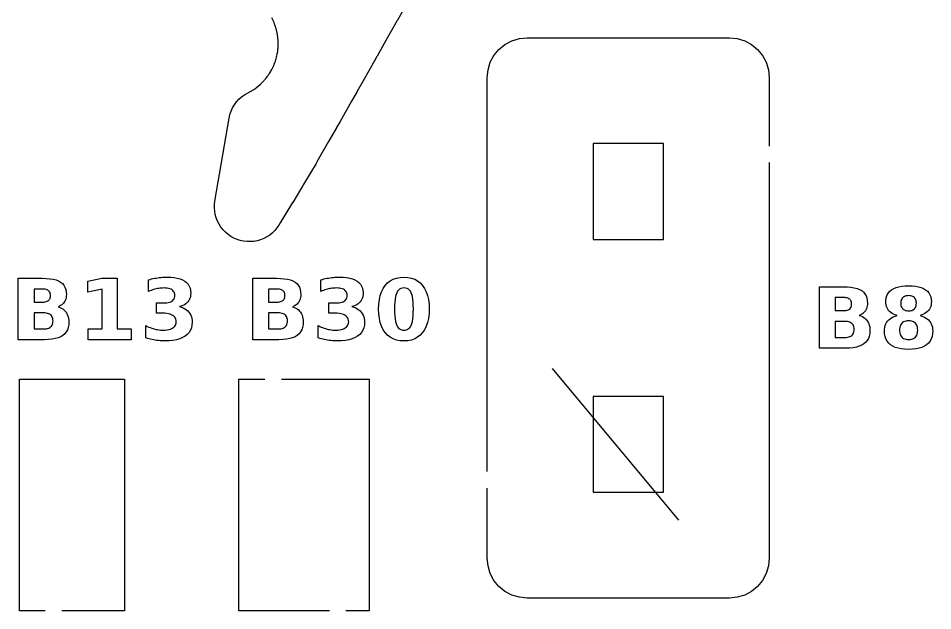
# Model space of a CAD drawing. Header units: millimetres. Extents: x 1 to 297, y 5 to 290.
# Drawn here: x 260.88 to 297.04, y 8.43 to 31.84 of the extents above; entities that cross this region are included whole.
import ezdxf

# ---------------------------------------------------------------- set-up
doc = ezdxf.new("R2010")
doc.units = ezdxf.units.MM
for name, color, linetype in [('CUT', 1, 'CONTINUOUS'), ('ENGRAVE', 5, 'CONTINUOUS'), ('SCORE', 7, 'CONTINUOUS')]:
    doc.layers.add(name, color=color, linetype=linetype)

msp = doc.modelspace()

# ---------------------------------------------------------------- linework, layer by layer
at = {"layer": 'CUT', "color": 1}
for points in [[(276.3188, 32.5674), (275.8743, 31.7689), (275.868, 31.7575), (275.4179, 30.9671), (275.0676, 30.3415), (275.063, 30.3335), (274.966, 30.1631), (274.5121, 29.3651), (274.2674, 28.9313), (274.263, 28.9235), (274.0577, 28.5653), (273.6038, 27.7649), (273.6015, 27.7609), (273.4663, 27.5245), (273.4637, 27.52), (273.1448, 26.9672), (272.6902, 26.1648), (272.6881, 26.1611), (272.6719, 26.1326), (272.6573, 26.1077), (272.21, 25.3618), (271.8651, 24.7877), (271.8634, 24.7849), (271.7301, 24.5642), (271.7263, 24.5579), (271.2399, 23.7626), (271.185, 23.6722), (271.1099, 23.5613), (271.023, 23.4569), (270.9263, 23.3616), (270.8206, 23.2764), (270.7071, 23.2019), (270.5867, 23.139), (270.4608, 23.0883), (270.3304, 23.0503), (270.1969, 23.0253), (270.0616, 23.0136), (269.9259, 23.0153), (269.7909, 23.0303), (269.6581, 23.0586), (269.5287, 23.0999), (269.4041, 23.1537), (269.2853, 23.2196), (269.1737, 23.2969), (269.0701, 23.3848), (268.9758, 23.4824), (268.8916, 23.5889), (268.8182, 23.7032), (268.7565, 23.8242), (268.7071, 23.9506), (268.6703, 24.0814), (268.6466, 24.2151), (268.6363, 24.3505), (268.6393, 24.4862), (268.6555, 24.6192), (269.2206, 27.9018), (269.2513, 28.0378), (269.2964, 28.1718), (269.355, 28.3004), (269.4265, 28.4223), (269.5102, 28.5363), (269.6051, 28.641), (269.7102, 28.7355), (269.8245, 28.8186), (269.9451, 28.8886), (269.971, 28.9019), (269.9843, 28.909), (270.0126, 28.9244), (270.0257, 28.9318), (270.1102, 28.9806), (270.1358, 28.9963), (270.19, 29.0313), (270.2149, 29.0482), (270.2873, 29.1001), (270.3113, 29.1183), (270.3618, 29.1584), (270.3849, 29.1777), (270.4519, 29.2365), (270.474, 29.2569), (270.5203, 29.3018), (270.5414, 29.3233), (270.6022, 29.3883), (270.6223, 29.4108), (270.6639, 29.46), (270.6828, 29.4835), (270.737, 29.5542), (270.7547, 29.5786), (270.7913, 29.6316), (270.8078, 29.6568), (270.8548, 29.7325), (270.87, 29.7585), (270.9013, 29.8149), (270.9152, 29.8416), (270.9545, 29.9215), (270.9671, 29.9489), (270.9927, 30.0081), (271.0039, 30.036), (271.0352, 30.1194), (271.0451, 30.1479), (271.0647, 30.2093), (271.0732, 30.2382), (271.0961, 30.3243), (271.1031, 30.3536), (271.1166, 30.4166), (271.1222, 30.4462), (271.1365, 30.5341), (271.1406, 30.5639), (271.1479, 30.628), (271.1505, 30.658), (271.1562, 30.7469), (271.1574, 30.777), (271.1583, 30.8415), (271.158, 30.8716), (271.1549, 30.9606), (271.1531, 30.9907), (271.1476, 31.0549), (271.1444, 31.0849), (271.1325, 31.1732), (271.1278, 31.2029), (271.1161, 31.2663), (271.1099, 31.2958), (271.0895, 31.3825), (271.0819, 31.4116), (271.064, 31.4736), (271.0549, 31.5023), (271.0261, 31.5866), (271.0156, 31.6148), (270.9917, 31.6747), (270.9799, 31.7024), (270.9429, 31.7834), (270.9298, 31.8105), (270.9001, 31.8678)], [(279.425, 13.9221), (279.425, 29.5037), (279.4549, 29.8073), (279.5446, 30.1029), (279.6901, 30.3752), (279.8861, 30.6139), (280.1248, 30.8099), (280.3971, 30.9554), (280.6927, 31.0451), (280.9963, 31.075), (289.0037, 31.075), (289.3073, 31.0451), (289.6029, 30.9554), (289.8752, 30.8099), (290.1139, 30.6139), (290.3099, 30.3752), (290.4554, 30.1029), (290.5451, 29.8073), (290.575, 29.5037), (290.575, 26.7868)], [(290.575, 26.1368), (290.575, 10.4963), (290.5451, 10.1927), (290.4554, 9.8971), (290.3099, 9.6248), (290.1139, 9.3861), (289.8752, 9.1901), (289.6029, 9.0446), (289.3073, 8.9549), (289.0037, 8.925), (280.9963, 8.925), (280.6927, 8.9549), (280.3971, 9.0446), (280.1248, 9.1901), (279.8861, 9.3861), (279.6901, 9.6248), (279.5446, 9.8971), (279.4549, 10.1927), (279.425, 10.4963), (279.425, 13.2721)], [(261.95, 8.425), (260.925, 8.425), (260.925, 17.575), (265.075, 17.575), (265.075, 8.425), (262.6, 8.425)], [(273.1816, 8.425), (269.6066, 8.425), (269.6066, 17.575), (270.6316, 17.575)], [(271.2816, 17.575), (274.7566, 17.575), (274.7566, 8.425), (273.8316, 8.425)]]:
    msp.add_lwpolyline(points, dxfattribs=at)
for points in [[(286.395, 23.105), (286.395, 26.895), (283.605, 26.895), (283.605, 23.105), (286.395, 23.105)], [(286.395, 13.105), (286.395, 16.895), (283.605, 16.895), (283.605, 13.105), (286.395, 13.105)]]:
    msp.add_lwpolyline(points, close=True, dxfattribs=at)
at = {"layer": 'ENGRAVE', "color": 5}
for points in [[(262.6864, 20.315), (262.7309, 20.2707), (262.7703, 20.2208), (262.8041, 20.1662), (262.8318, 20.1076), (262.8533, 20.045), (262.8687, 19.9785), (262.8779, 19.9079), (262.881, 19.8334), (262.8744, 19.7212), (262.8546, 19.619), (262.8216, 19.5266), (262.7754, 19.4443), (262.716, 19.3718), (262.6433, 19.3093), (262.5573, 19.2566), (262.4574, 19.2135), (262.3439, 19.1799), (262.2166, 19.156), (262.0755, 19.1416), (261.9207, 19.1368), (260.8807, 19.1368), (260.8807, 21.5668), (261.8214, 21.5668), (261.9824, 21.5626), (262.1278, 21.5498), (262.2578, 21.5286), (262.3723, 21.4988), (262.4712, 21.4606), (262.5546, 21.4138), (262.624, 21.3577), (262.6808, 21.2914), (262.7249, 21.2149), (262.7565, 21.1281), (262.7754, 21.0311), (262.7817, 20.9239), (262.7794, 20.8663), (262.7725, 20.8115), (262.7609, 20.7597), (262.7448, 20.7109), (262.724, 20.665), (262.6987, 20.622), (262.6689, 20.5823), (262.635, 20.5461), (262.597, 20.5136), (262.5547, 20.4846), (262.5083, 20.4591), (262.4578, 20.4373), (262.5225, 20.415), (262.5822, 20.3872), (262.6368, 20.3539), (262.6864, 20.315)], [(264.1927, 21.1404), (263.6247, 21.0232), (263.6247, 21.4496), (264.1894, 21.5668), (264.7851, 21.5668), (264.7851, 19.5698), (265.3385, 19.5698), (265.3385, 19.1368), (263.6393, 19.1368), (263.6393, 19.5698), (264.1927, 19.5698), (264.1927, 21.1404)], [(267.3327, 20.4233), (267.4048, 20.3943), (267.4704, 20.3602), (267.5293, 20.3208), (267.5818, 20.2763), (267.6276, 20.2265), (267.6667, 20.1718), (267.6986, 20.1123), (267.7234, 20.0481), (267.7412, 19.9791), (267.7518, 19.9054), (267.7554, 19.8269), (267.7477, 19.7113), (267.7246, 19.6053), (267.6862, 19.5089), (267.6324, 19.4222), (267.5632, 19.3451), (267.4787, 19.2776), (267.3794, 19.2202), (267.266, 19.1732), (267.1385, 19.1366), (266.9969, 19.1105), (266.8412, 19.0948), (266.6714, 19.0896), (266.609, 19.0905), (266.5465, 19.093), (266.484, 19.0971), (266.4215, 19.103), (266.3589, 19.1105), (266.2962, 19.1197), (266.2337, 19.1306), (266.1714, 19.1431), (266.1093, 19.1574), (266.0474, 19.1733), (265.9858, 19.1908), (265.9243, 19.2101), (265.9243, 19.6935), (265.9829, 19.6654), (266.0413, 19.6397), (266.0995, 19.6164), (266.1576, 19.5954), (266.2156, 19.5769), (266.2735, 19.5608), (266.3311, 19.5471), (266.3884, 19.5359), (266.4454, 19.5272), (266.502, 19.521), (266.5584, 19.5173), (266.6144, 19.516), (266.6942, 19.5184), (266.7675, 19.5256), (266.8344, 19.5376), (266.8947, 19.5544), (266.9487, 19.576), (266.9961, 19.6023), (267.0366, 19.6331), (267.0698, 19.6681), (267.0956, 19.7073), (267.114, 19.7506), (267.1251, 19.7981), (267.1288, 19.8497), (267.125, 19.9028), (267.1137, 19.9514), (267.0948, 19.9956), (267.0684, 20.0353), (267.0344, 20.0705), (266.9929, 20.1012), (266.944, 20.1273), (266.8879, 20.1486), (266.8246, 20.1653), (266.7541, 20.1771), (266.6765, 20.1842), (266.5917, 20.1866), (266.341, 20.1866), (266.341, 20.5903), (266.6047, 20.5903), (266.68, 20.5923), (266.7486, 20.5985), (266.8106, 20.6088), (266.8658, 20.6232), (266.9144, 20.6417), (266.9562, 20.6643), (266.9915, 20.6912), (267.0204, 20.7223), (267.0429, 20.7577), (267.059, 20.7974), (267.0686, 20.8414), (267.0718, 20.8897), (267.0687, 20.9346), (267.0593, 20.976), (267.0437, 21.0139), (267.0219, 21.0482), (266.9938, 21.079), (266.9595, 21.1062), (266.9195, 21.1296), (266.8743, 21.1487), (266.824, 21.1636), (266.7685, 21.1742), (266.7079, 21.1806), (266.6421, 21.1827), (266.5916, 21.1818), (266.5408, 21.1789), (266.4899, 21.1742), (266.4388, 21.1675), (266.3876, 21.159), (266.3361, 21.1485), (266.2846, 21.1362), (266.2332, 21.1221), (266.1819, 21.1062), (266.1307, 21.0885), (266.0795, 21.069), (266.0285, 21.0476), (266.0285, 21.5066), (266.0903, 21.5232), (266.1518, 21.5384), (266.2132, 21.5522), (266.2745, 21.5645), (266.3355, 21.5753), (266.3963, 21.5847), (266.4569, 21.5927), (266.5171, 21.5992), (266.577, 21.6043), (266.6365, 21.6079), (266.6956, 21.6101), (266.7544, 21.6108), (266.9057, 21.6065), (267.0437, 21.5935), (267.1684, 21.5719), (267.2799, 21.5417), (267.3782, 21.5028), (267.4632, 21.4553), (267.5351, 21.3992), (267.5939, 21.3343), (267.6396, 21.2606), (267.6723, 21.1783), (267.6919, 21.0872), (267.6984, 20.9874), (267.6953, 20.9185), (267.6859, 20.8538), (267.6703, 20.7935), (267.6485, 20.7375), (267.6204, 20.6857), (267.5861, 20.6383), (267.5457, 20.5952), (267.4993, 20.5566), (267.447, 20.5225), (267.3886, 20.4929), (267.3243, 20.4677), (267.2541, 20.447), (267.3327, 20.4233)], [(271.9548, 20.315), (271.9993, 20.2707), (272.0387, 20.2208), (272.0725, 20.1662), (272.1002, 20.1076), (272.1217, 20.045), (272.1371, 19.9785), (272.1463, 19.9079), (272.1494, 19.8334), (272.1428, 19.7212), (272.123, 19.619), (272.09, 19.5266), (272.0438, 19.4443), (271.9844, 19.3718), (271.9118, 19.3093), (271.8257, 19.2566), (271.7258, 19.2135), (271.6123, 19.1799), (271.485, 19.156), (271.3439, 19.1416), (271.1891, 19.1368), (270.1491, 19.1368), (270.1491, 21.5668), (271.0898, 21.5668), (271.2508, 21.5626), (271.3963, 21.5498), (271.5262, 21.5286), (271.6407, 21.4988), (271.7396, 21.4606), (271.8231, 21.4138), (271.8924, 21.3577), (271.9492, 21.2914), (271.9933, 21.2149), (272.0249, 21.1281), (272.0438, 21.0311), (272.0501, 20.9239), (272.0478, 20.8663), (272.0409, 20.8115), (272.0293, 20.7597), (272.0132, 20.7109), (271.9925, 20.665), (271.9671, 20.622), (271.9373, 20.5823), (271.9034, 20.5461), (271.8654, 20.5136), (271.8231, 20.4846), (271.7768, 20.4591), (271.7262, 20.4373), (271.791, 20.415), (271.8506, 20.3872), (271.9052, 20.3539), (271.9548, 20.315)], [(274.1485, 20.4233), (274.2206, 20.3943), (274.2861, 20.3602), (274.3451, 20.3208), (274.3975, 20.2763), (274.4434, 20.2265), (274.4824, 20.1718), (274.5143, 20.1123), (274.5392, 20.0481), (274.5569, 19.9791), (274.5676, 19.9054), (274.5711, 19.8269), (274.5634, 19.7113), (274.5404, 19.6053), (274.502, 19.5089), (274.4482, 19.4222), (274.379, 19.3451), (274.2944, 19.2776), (274.1952, 19.2202), (274.0818, 19.1732), (273.9543, 19.1366), (273.8127, 19.1105), (273.657, 19.0948), (273.4871, 19.0896), (273.4247, 19.0905), (273.3623, 19.093), (273.2998, 19.0971), (273.2372, 19.103), (273.1746, 19.1105), (273.112, 19.1197), (273.0494, 19.1306), (272.9871, 19.1431), (272.925, 19.1574), (272.8631, 19.1733), (272.8015, 19.1908), (272.7401, 19.2101), (272.7401, 19.6935), (272.7986, 19.6654), (272.857, 19.6397), (272.9152, 19.6164), (272.9734, 19.5954), (273.0313, 19.5769), (273.0892, 19.5608), (273.1468, 19.5471), (273.2041, 19.5359), (273.2611, 19.5272), (273.3178, 19.521), (273.3741, 19.5173), (273.4302, 19.516), (273.51, 19.5184), (273.5833, 19.5256), (273.6501, 19.5376), (273.7105, 19.5544), (273.7644, 19.576), (273.8119, 19.6023), (273.8524, 19.6331), (273.8855, 19.6681), (273.9113, 19.7073), (273.9298, 19.7506), (273.9408, 19.7981), (273.9445, 19.8497), (273.9407, 19.9028), (273.9294, 19.9514), (273.9105, 19.9956), (273.8841, 20.0353), (273.8501, 20.0705), (273.8086, 20.1012), (273.7597, 20.1273), (273.7036, 20.1486), (273.6403, 20.1653), (273.5699, 20.1771), (273.4922, 20.1842), (273.4074, 20.1866), (273.1567, 20.1866), (273.1567, 20.5903), (273.4204, 20.5903), (273.4957, 20.5923), (273.5644, 20.5985), (273.6263, 20.6088), (273.6816, 20.6232), (273.7301, 20.6417), (273.772, 20.6643), (273.8073, 20.6912), (273.8362, 20.7223), (273.8586, 20.7577), (273.8747, 20.7974), (273.8843, 20.8414), (273.8875, 20.8897), (273.8844, 20.9346), (273.8751, 20.976), (273.8595, 21.0139), (273.8376, 21.0482), (273.8095, 21.079), (273.7752, 21.1062), (273.7352, 21.1296), (273.6901, 21.1487), (273.6397, 21.1636), (273.5843, 21.1742), (273.5236, 21.1806), (273.4578, 21.1827), (273.4073, 21.1818), (273.3566, 21.1789), (273.3057, 21.1742), (273.2546, 21.1675), (273.2033, 21.159), (273.1519, 21.1485), (273.1004, 21.1362), (273.049, 21.1221), (272.9976, 21.1062), (272.9464, 21.0885), (272.8953, 21.069), (272.8442, 21.0476), (272.8442, 21.5066), (272.906, 21.5232), (272.9676, 21.5384), (273.029, 21.5522), (273.0902, 21.5645), (273.1512, 21.5753), (273.2121, 21.5847), (273.2727, 21.5927), (273.3329, 21.5992), (273.3927, 21.6043), (273.4522, 21.6079), (273.5114, 21.6101), (273.5702, 21.6108), (273.7214, 21.6065), (273.8594, 21.5935), (273.9842, 21.5719), (274.0957, 21.5417), (274.194, 21.5028), (274.279, 21.4553), (274.3508, 21.3992), (274.4096, 21.3343), (274.4554, 21.2606), (274.488, 21.1783), (274.5076, 21.0872), (274.5142, 20.9874), (274.511, 20.9185), (274.5017, 20.8538), (274.4861, 20.7935), (274.4643, 20.7375), (274.4362, 20.6857), (274.4019, 20.6383), (274.3614, 20.5952), (274.3151, 20.5566), (274.2627, 20.5225), (274.2044, 20.4929), (274.1401, 20.4677), (274.0698, 20.447), (274.1485, 20.4233)], [(277.0645, 19.8145), (277.0139, 19.6669), (276.9487, 19.5346), (276.8692, 19.4176), (276.7763, 19.3174), (276.6713, 19.2354), (276.5542, 19.1716), (276.425, 19.1261), (276.2837, 19.0987), (276.1302, 19.0896), (275.9763, 19.0987), (275.8346, 19.1261), (275.705, 19.1716), (275.5877, 19.2354), (275.4826, 19.3174), (275.3897, 19.4176), (275.3101, 19.5346), (275.245, 19.6669), (275.1944, 19.8145), (275.1582, 19.9775), (275.1365, 20.1558), (275.1293, 20.3494), (275.1365, 20.5435), (275.1582, 20.7222), (275.1944, 20.8855), (275.245, 21.0333), (275.3101, 21.1658), (275.3897, 21.2828), (275.4826, 21.383), (275.5877, 21.465), (275.705, 21.5288), (275.8346, 21.5743), (275.9763, 21.6017), (276.1302, 21.6108), (276.2837, 21.6017), (276.425, 21.5743), (276.5542, 21.5288), (276.6713, 21.465), (276.7763, 21.383), (276.8692, 21.2828), (276.9487, 21.1658), (277.0139, 21.0333), (277.0645, 20.8855), (277.1007, 20.7222), (277.1224, 20.5435), (277.1296, 20.3494), (277.1224, 20.1558), (277.1007, 19.9775), (277.0645, 19.8145)], [(261.9842, 20.6424), (262.0196, 20.655), (262.0511, 20.6713), (262.0786, 20.6912), (262.1019, 20.7146), (262.1211, 20.7415), (262.1359, 20.7717), (262.1466, 20.8055), (262.1529, 20.8426), (262.1551, 20.8832), (262.1529, 20.9234), (262.1466, 20.9602), (262.1359, 20.9937), (262.1211, 21.0239), (262.1019, 21.0509), (262.0786, 21.0745), (262.0511, 21.0946), (262.0196, 21.1111), (261.9842, 21.1239), (261.9447, 21.1331), (261.9013, 21.1386), (261.854, 21.1404), (261.5073, 21.1404), (261.5073, 20.6261), (261.854, 20.6261), (261.9013, 20.6279), (261.9447, 20.6333), (261.9842, 20.6424)], [(271.2526, 20.6424), (271.288, 20.655), (271.3195, 20.6713), (271.347, 20.6912), (271.3704, 20.7146), (271.3895, 20.7415), (271.4043, 20.7717), (271.415, 20.8055), (271.4213, 20.8426), (271.4235, 20.8832), (271.4213, 20.9234), (271.415, 20.9602), (271.4043, 20.9937), (271.3895, 21.0239), (271.3704, 21.0509), (271.347, 21.0745), (271.3195, 21.0946), (271.288, 21.1111), (271.2526, 21.1239), (271.2132, 21.1331), (271.1697, 21.1386), (271.1224, 21.1404), (270.7757, 21.1404), (270.7757, 20.6261), (271.1224, 20.6261), (271.1697, 20.6279), (271.2132, 20.6333), (271.2526, 20.6424)], [(276.4816, 20.7427), (276.465, 20.8422), (276.4436, 20.9268), (276.4175, 20.9964), (276.3858, 21.0533), (276.3476, 21.0999), (276.303, 21.1361), (276.2519, 21.162), (276.1943, 21.1775), (276.1302, 21.1827), (276.0662, 21.1775), (276.0085, 21.162), (275.9573, 21.1361), (275.9125, 21.0999), (275.8741, 21.0533), (275.8422, 20.9964), (275.8158, 20.9268), (275.7942, 20.8422), (275.7775, 20.7427), (275.7655, 20.6282), (275.7583, 20.4987), (275.7559, 20.3543), (275.7583, 20.2083), (275.7655, 20.0774), (275.7775, 19.9616), (275.7942, 19.8609), (275.8158, 19.7753), (275.8422, 19.7049), (275.8741, 19.6472), (275.9125, 19.6), (275.9573, 19.5633), (276.0085, 19.537), (276.0662, 19.5213), (276.1302, 19.516), (276.1938, 19.5213), (276.251, 19.537), (276.302, 19.5633), (276.3465, 19.6), (276.3848, 19.6472), (276.4167, 19.7049), (276.4431, 19.7753), (276.4646, 19.8609), (276.4814, 19.9616), (276.4934, 20.0774), (276.5006, 20.2083), (276.503, 20.3543), (276.5006, 20.4987), (276.4935, 20.6282), (276.4816, 20.7427)], [(294.3122, 20.017), (294.3617, 19.9782), (294.4062, 19.9339), (294.4456, 19.884), (294.4795, 19.8294), (294.5071, 19.7708), (294.5286, 19.7082), (294.544, 19.6417), (294.5532, 19.5711), (294.5563, 19.4966), (294.5497, 19.3844), (294.5299, 19.2821), (294.4969, 19.1898), (294.4507, 19.1074), (294.3913, 19.035), (294.3187, 18.9725), (294.2326, 18.9198), (294.1328, 18.8767), (294.0192, 18.8431), (293.8919, 18.8192), (293.7508, 18.8048), (293.596, 18.8), (292.556, 18.8), (292.556, 21.23), (293.4967, 21.23), (293.6577, 21.2258), (293.8032, 21.213), (293.9331, 21.1918), (294.0476, 21.162), (294.1465, 21.1238), (294.23, 21.077), (294.2994, 21.0209), (294.3561, 20.9546), (294.4003, 20.878), (294.4318, 20.7913), (294.4507, 20.6943), (294.457, 20.5871), (294.4547, 20.5294), (294.4478, 20.4747), (294.4363, 20.4229), (294.4201, 20.3741), (294.3994, 20.3282), (294.374, 20.2852), (294.3443, 20.2455), (294.3104, 20.2093), (294.2723, 20.1767), (294.2301, 20.1477), (294.1837, 20.1223), (294.1331, 20.1005), (294.1979, 20.0782), (294.2576, 20.0504), (294.3122, 20.017)], [(295.4331, 20.1786), (295.3805, 20.2147), (295.334, 20.2549), (295.2935, 20.299), (295.2592, 20.347), (295.2311, 20.3988), (295.2093, 20.4545), (295.1937, 20.5139), (295.1843, 20.5771), (295.1812, 20.6441), (295.1876, 20.7425), (295.2067, 20.8329), (295.2386, 20.9151), (295.2832, 20.9891), (295.3406, 21.055), (295.4107, 21.1128), (295.4931, 21.1621), (295.5875, 21.2023), (295.6939, 21.2337), (295.8122, 21.2561), (295.9424, 21.2695), (296.0845, 21.274), (296.2257, 21.2695), (296.355, 21.2561), (296.4727, 21.2339), (296.5786, 21.2027), (296.6727, 21.1626), (296.7551, 21.1136), (296.8252, 21.0561), (296.8826, 20.9902), (296.9272, 20.9161), (296.9591, 20.8337), (296.9782, 20.743), (296.9846, 20.6441), (296.9814, 20.5771), (296.972, 20.5139), (296.9563, 20.4545), (296.9343, 20.3988), (296.906, 20.347), (296.8715, 20.299), (296.8307, 20.2549), (296.784, 20.2147), (296.7313, 20.1786), (296.6725, 20.1464), (296.6078, 20.1182), (296.537, 20.0939), (296.6161, 20.0688), (296.6884, 20.0389), (296.7541, 20.0042), (296.8129, 19.9648), (296.8651, 19.9207), (296.9105, 19.8718), (296.9491, 19.8183), (296.9806, 19.7603), (297.0051, 19.6978), (297.0226, 19.6309), (297.0331, 19.5595), (297.0367, 19.4836), (297.03, 19.3681), (297.01, 19.2623), (296.9766, 19.1664), (296.93, 19.0803), (296.8699, 19.004), (296.7966, 18.9375), (296.7101, 18.8811), (296.6108, 18.8349), (296.4985, 18.799), (296.3734, 18.7733), (296.2354, 18.7579), (296.0845, 18.7528), (295.9331, 18.7579), (295.7945, 18.7733), (295.6689, 18.799), (295.5561, 18.8349), (295.4562, 18.8811), (295.3692, 18.9375), (295.2953, 19.004), (295.2349, 19.0803), (295.1879, 19.1664), (295.1543, 19.2623), (295.1342, 19.3681), (295.1275, 19.4836), (295.131, 19.5595), (295.1415, 19.6309), (295.159, 19.6978), (295.1835, 19.7603), (295.2151, 19.8183), (295.2536, 19.8718), (295.299, 19.9207), (295.3512, 19.9648), (295.4101, 20.0042), (295.4757, 20.0389), (295.5481, 20.0688), (295.6271, 20.0939), (295.5564, 20.1182), (295.4917, 20.1464), (295.4331, 20.1786)], [(293.6201, 20.2965), (293.6595, 20.3055), (293.695, 20.3182), (293.7264, 20.3345), (293.7539, 20.3544), (293.7773, 20.3778), (293.7964, 20.4046), (293.8113, 20.4349), (293.8219, 20.4687), (293.8283, 20.5058), (293.8304, 20.5464), (293.8283, 20.5865), (293.8219, 20.6234), (293.8113, 20.6569), (293.7964, 20.6871), (293.7773, 20.714), (293.7539, 20.7377), (293.7264, 20.7578), (293.695, 20.7743), (293.6595, 20.7871), (293.6201, 20.7963), (293.5767, 20.8017), (293.5293, 20.8036), (293.1826, 20.8036), (293.1826, 20.2893), (293.5293, 20.2893), (293.5767, 20.2911), (293.6201, 20.2965)], [(295.7826, 20.4914), (295.7938, 20.4524), (295.8094, 20.4171), (295.8296, 20.3855), (295.8542, 20.3576), (295.883, 20.3337), (295.9156, 20.3142), (295.9521, 20.299), (295.9924, 20.2882), (296.0365, 20.2817), (296.0845, 20.2795), (296.1315, 20.2817), (296.1747, 20.2882), (296.2143, 20.299), (296.2502, 20.3142), (296.2823, 20.3337), (296.3107, 20.3576), (296.3351, 20.3855), (296.355, 20.4171), (296.3706, 20.4524), (296.3816, 20.4914), (296.3883, 20.5342), (296.3905, 20.5806), (296.3883, 20.627), (296.3816, 20.6697), (296.3706, 20.7086), (296.355, 20.7437), (296.3351, 20.7751), (296.3107, 20.8028), (296.2823, 20.8264), (296.2502, 20.8457), (296.2143, 20.8608), (296.1747, 20.8715), (296.1315, 20.8779), (296.0845, 20.8801), (296.0365, 20.8779), (295.9924, 20.8714), (295.9521, 20.8605), (295.9156, 20.8454), (295.883, 20.8258), (295.8542, 20.802), (295.8296, 20.7741), (295.8094, 20.7426), (295.7938, 20.7076), (295.7826, 20.6689), (295.7759, 20.6265), (295.7736, 20.5806), (295.7759, 20.5342), (295.7826, 20.4914)], [(262.0853, 19.5987), (262.1248, 19.6186), (262.1591, 19.643), (262.1882, 19.6718), (262.212, 19.7052), (262.2305, 19.7431), (262.2438, 19.7855), (262.2517, 19.8324), (262.2543, 19.8839), (262.2517, 19.9343), (262.2439, 19.9804), (262.2307, 20.022), (262.2124, 20.0593), (262.1888, 20.0922), (262.1599, 20.1207), (262.1258, 20.1448), (262.0863, 20.1646), (262.0415, 20.1799), (261.9914, 20.1909), (261.9359, 20.1975), (261.8751, 20.1996), (261.5073, 20.1996), (261.5073, 19.5633), (261.8751, 19.5633), (261.9355, 19.5655), (261.9906, 19.5721), (262.0405, 19.5832), (262.0853, 19.5987)], [(271.3537, 19.5987), (271.3932, 19.6186), (271.4275, 19.643), (271.4566, 19.6718), (271.4804, 19.7052), (271.499, 19.7431), (271.5122, 19.7855), (271.5201, 19.8324), (271.5228, 19.8839), (271.5201, 19.9343), (271.5123, 19.9804), (271.4992, 20.022), (271.4808, 20.0593), (271.4572, 20.0922), (271.4284, 20.1207), (271.3942, 20.1448), (271.3548, 20.1646), (271.3099, 20.1799), (271.2598, 20.1909), (271.2043, 20.1975), (271.1435, 20.1996), (270.7757, 20.1996), (270.7757, 19.5633), (271.1435, 19.5633), (271.2039, 19.5655), (271.259, 19.5721), (271.3089, 19.5832), (271.3537, 19.5987)], [(295.9291, 19.8632), (295.8863, 19.8446), (295.8481, 19.8206), (295.8143, 19.7912), (295.7855, 19.7569), (295.7619, 19.718), (295.7435, 19.6744), (295.7304, 19.6263), (295.7225, 19.5735), (295.7199, 19.5161), (295.7225, 19.4588), (295.7304, 19.4061), (295.7435, 19.3581), (295.7619, 19.3147), (295.7855, 19.276), (295.8143, 19.2419), (295.8481, 19.2128), (295.8863, 19.189), (295.9291, 19.1705), (295.9764, 19.1573), (296.0282, 19.1493), (296.0845, 19.1467), (296.1403, 19.1493), (296.1916, 19.1573), (296.2383, 19.1705), (296.2805, 19.189), (296.3182, 19.2128), (296.3514, 19.2419), (296.3798, 19.276), (296.403, 19.3147), (296.421, 19.3581), (296.4339, 19.4061), (296.4416, 19.4588), (296.4442, 19.5161), (296.4416, 19.574), (296.4339, 19.6271), (296.421, 19.6754), (296.403, 19.7191), (296.3798, 19.7579), (296.3514, 19.792), (296.3182, 19.8211), (296.2805, 19.8449), (296.2383, 19.8634), (296.1916, 19.8767), (296.1403, 19.8846), (296.0845, 19.8872), (296.0282, 19.8846), (295.9764, 19.8766), (295.9291, 19.8632)], [(293.7159, 19.2464), (293.7606, 19.2619), (293.8001, 19.2818), (293.8345, 19.3062), (293.8636, 19.335), (293.8874, 19.3684), (293.9059, 19.4063), (293.9191, 19.4487), (293.927, 19.4956), (293.9297, 19.5471), (293.9271, 19.5975), (293.9192, 19.6436), (293.9061, 19.6852), (293.8877, 19.7225), (293.8641, 19.7554), (293.8353, 19.7839), (293.8012, 19.808), (293.7617, 19.8277), (293.7169, 19.8431), (293.6667, 19.8541), (293.6113, 19.8606), (293.5505, 19.8628), (293.1826, 19.8628), (293.1826, 19.2264), (293.5505, 19.2264), (293.6108, 19.2286), (293.6659, 19.2353), (293.7159, 19.2464)]]:
    msp.add_lwpolyline(points, close=True, dxfattribs=at)
at = {"layer": 'SCORE', "color": 7}
msp.add_lwpolyline([(287, 12), (282, 18)], dxfattribs=at)

doc.saveas('drawing.dxf')
